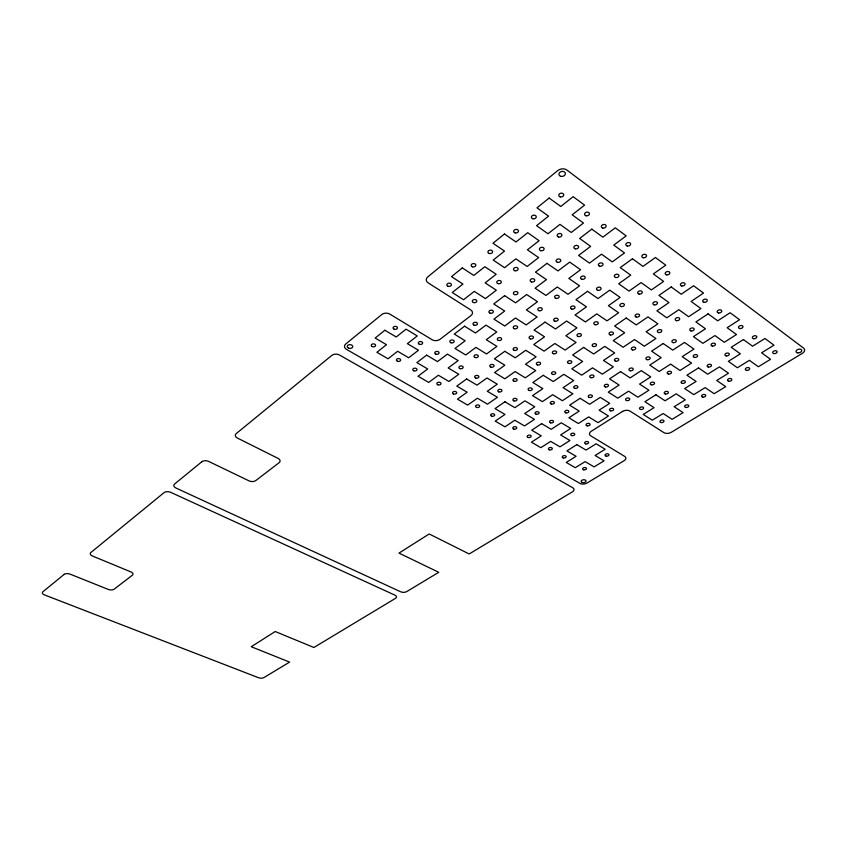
<?xml version="1.0" encoding="UTF-8"?>
<svg xmlns="http://www.w3.org/2000/svg" width="847" height="847" viewBox="0 0 847 847"><rect width="100%" height="100%" fill="white"/><g stroke="black" fill="none" stroke-linecap="round" stroke-linejoin="round"><path stroke-width="1.27" d="M622.672 411.367L591.164 431.335A5.198 3.166 -7.1 0 0 590.793 435.856L624.641 456.364A5.082 3.007 -7.4 0 1 624.133 460.673L586.886 483.097A4.934 2.88 -6 0 1 579.951 483.393L346.497 349.366A5.548 3.78 1.9 0 1 345.703 344.041L381.785 314.523A5.696 3.991 0.2 0 1 389.832 314.11L432.108 339.721A5.601 3.843 -2.1 0 0 439.995 339.329L470.932 315.603A5.738 4.013 -3.8 0 0 470.741 309.938L428.19 282.909A5.897 4.256 -2.3 0 1 427.777 276.895L557.718 170.596A6.543 5.008 -11.9 0 1 566.897 170.056L803.623 348.149A5.876 3.579 -14.7 0 1 802.183 353.464L671.248 432.309A5.273 3.166 -9.3 0 1 663.9 432.626L630.02 411.102A5.326 3.282 -8.4 0 0 622.418 411.526M64.128 574.393L42.879 591.788A4.383 2.181 8.5 0 0 44.616 594.965L258.547 677.727A3.875 1.832 3.1 0 0 263.946 677.558L289.61 662.11L251.231 646.727L275.233 631.523L313.888 647.489L395.454 598.374A4.277 2.245 0.2 0 0 395.03 595.197L170.745 492.351A4.838 2.774 7 0 0 164.074 492.626L90.841 552.54A4.563 2.403 8.1 0 0 92.482 556.024L130.893 571.894A4.447 2.319 7 0 1 132.344 575.229L114.144 589.184A4.383 2.234 7.2 0 1 108.183 589.396L70.185 574.171A4.468 2.276 8.3 0 0 64.128 574.393M201.83 461.753L174.609 484.008A4.881 2.827 6.9 0 0 176.028 488.052L400.673 591.788A4.309 2.287 -0.1 0 0 406.74 591.577L438.757 572.297L398.969 553.112L429.185 533.97L469.185 553.97L572.466 491.779A4.881 2.837 -5.5 0 0 572.741 487.745L339.541 355.031A5.484 3.695 2.4 0 0 331.802 355.412L236.239 433.59A5.114 3.155 5.5 0 0 237.446 438.079L278.112 458.418A4.976 3.017 4.1 0 1 279.108 462.684L255.794 480.567A4.891 2.901 4.7 0 1 249.007 480.852L208.733 461.446A4.976 2.975 6.3 0 0 201.83 461.753M384.877 330.245L375.179 338.048L386.476 344.697L376.894 352.299L388.042 358.779L397.645 351.272L408.688 357.773L418.45 350.245L407.386 343.66L417.275 335.931L406.062 329.165L396.195 336.99L384.877 330.245M462.324 267.917L451.493 276.641L462.949 284.052L452.266 292.533L463.563 299.743L474.267 291.368L485.447 298.599L496.331 290.203L485.14 282.877L496.173 274.248L484.823 266.71L473.801 275.444L462.324 267.917M504.463 234.005L492.986 243.248L504.516 251.093L493.198 260.061L504.558 267.694L515.897 258.833L527.13 266.477L538.65 257.594L527.406 249.833L539.094 240.696L527.681 232.713L516.014 241.977L504.463 234.005M549.163 198.05L536.987 207.843L548.56 216.154L536.564 225.673L547.977 233.751L559.983 224.36L571.259 232.459L583.477 223.036L572.191 214.82L584.589 205.122L573.144 196.663L560.756 206.488L549.163 198.05M426.655 355.137L416.883 362.59L427.693 368.964L418.026 376.227L428.698 382.442L438.386 375.253L448.952 381.468L458.778 374.268L448.201 367.969L458.153 360.578L447.428 354.11L437.486 361.584L426.655 355.137M464.59 326.201L454.278 334.067L465.162 340.78L454.977 348.435L465.712 354.978L475.908 347.397L486.538 353.951L496.903 346.359L486.263 339.721L496.755 331.929L485.966 325.121L475.485 332.998L464.59 326.201M504.643 295.656L493.748 303.967L504.685 311.04L493.928 319.128L504.727 326.021L515.495 318.027L526.167 324.93L537.104 316.926L526.411 309.917L537.496 301.691L526.665 294.502L515.59 302.834L504.643 295.656M546.993 263.353L535.463 272.141L546.453 279.616L535.082 288.171L545.923 295.444L557.294 286.995L568.009 294.29L579.57 285.831L568.845 278.43L580.576 269.727L569.703 262.125L557.993 270.934L546.993 263.353M591.841 229.135L579.623 238.452L590.645 246.371L578.607 255.423L589.48 263.11L601.529 254.174L612.265 261.882L624.504 252.925L613.757 245.101L626.177 235.879L615.293 227.832L602.873 237.171L591.841 229.135M466.644 378.958L456.798 386.094L467.152 392.193L457.433 399.149L467.66 405.099L477.401 398.217L487.523 404.178L497.411 397.285L487.269 391.24L497.274 384.178L487.004 377.984L477.009 385.131L466.644 378.958M504.801 351.293L494.426 358.81L504.833 365.226L494.595 372.553L504.876 378.81L515.124 371.568L525.299 377.836L535.706 370.584L525.521 364.231L536.066 356.778L525.754 350.266L515.22 357.794L504.801 351.293M545.034 322.125L534.086 330.055L544.547 336.82L533.748 344.538L544.07 351.124L554.87 343.501L565.076 350.097L576.045 342.453L565.838 335.751L576.955 327.905L566.611 321.024L555.494 328.975L545.034 322.125M587.522 291.315L575.96 299.7L586.452 306.836L575.049 314.989L585.404 321.934L596.807 313.877L607.034 320.844L618.617 312.765L608.379 305.703L620.131 297.413L609.755 290.15L598.014 298.557L587.522 291.315M632.465 258.737L620.237 267.599L630.74 275.148L618.681 283.766L629.056 291.103L641.105 282.591L651.354 289.939L663.593 281.405L653.344 273.941L665.774 265.164L655.398 257.499L642.979 266.392L632.465 258.737M504.939 401.774L495.04 408.603L504.971 414.448L495.199 421.118L505.013 426.824L514.796 420.228L524.505 425.946L534.436 419.339L524.706 413.548L534.764 406.782L524.918 400.843L514.881 407.693L504.939 401.774M543.266 375.295L532.848 382.495L542.821 388.635L532.541 395.644L542.387 401.647L552.678 394.713L562.419 400.716L572.858 393.77L563.107 387.682L573.684 380.557L563.806 374.321L553.239 381.531L543.266 375.295M583.636 347.418L572.657 354.999L582.651 361.468L571.831 368.847L581.709 375.157L592.54 367.852L602.312 374.173L613.292 366.857L603.519 360.451L614.668 352.945L604.769 346.381L593.641 353.972L583.636 347.418M626.208 318.006L614.626 326.01L624.652 332.818L613.228 340.61L623.127 347.249L634.541 339.552L644.323 346.211L655.906 338.504L646.134 331.749L657.886 323.829L647.987 316.905L636.235 324.92L626.208 318.006M671.195 286.942L658.945 295.391L668.971 302.591L656.912 310.817L666.811 317.816L678.871 309.695L688.653 316.714L700.882 308.573L691.11 301.447L703.529 293.083L693.629 285.767L681.21 294.237L671.195 286.942M541.657 423.648L531.725 430.191L541.244 435.803L531.44 442.198L540.852 447.671L550.677 441.351L559.994 446.835L569.946 440.504L560.619 434.945L570.698 428.455L561.265 422.759L551.185 429.323L541.657 423.648M580.1 398.291L569.66 405.173L579.21 411.07L568.909 417.783L578.353 423.532L588.665 416.893L598.003 422.653L608.464 415.993L599.115 410.16L609.713 403.331L600.248 397.359L589.66 404.252L580.1 398.291M620.555 371.611L609.565 378.863L619.136 385.057L608.284 392.119L617.749 398.164L628.601 391.176L637.95 397.222L648.95 390.223L639.591 384.093L650.74 376.915L641.274 370.626L630.126 377.889L620.555 371.611M663.169 343.511L651.587 351.145L661.168 357.667L649.744 365.11L659.21 371.462L670.633 364.104L679.993 370.478L691.576 363.098L682.216 356.651L693.968 349.08L684.503 342.463L672.751 350.118L663.169 343.511M708.134 313.856L695.906 321.924L705.477 328.795L693.428 336.64L702.883 343.331L714.932 335.581L724.28 342.283L736.488 334.512L727.149 327.715L739.558 319.721L730.103 312.744L717.705 320.822L708.134 313.856M576.881 444.633L566.918 450.911L576.076 456.3L566.23 462.441L575.282 467.703L585.129 461.626L594.086 466.898L604.059 460.821L595.092 455.485L605.192 449.259L596.129 443.796L586.039 450.085L576.881 444.633M655.906 394.776L644.906 401.722L654.075 407.651L643.222 414.416L652.296 420.207L663.148 413.516L672.116 419.318L683.116 412.616L674.148 406.74L685.297 399.858L676.224 393.834L665.075 400.79L655.906 394.776M698.521 367.894L686.938 375.2L696.107 381.436L684.683 388.561L693.757 394.649L705.17 387.608L714.127 393.707L725.699 386.656L716.742 380.472L728.473 373.231L719.421 366.899L707.679 374.215L698.521 367.894M743.422 339.562L731.215 347.27L740.363 353.834L728.335 361.341L737.388 367.746L749.415 360.324L758.351 366.74L770.537 359.308L761.601 352.807L773.978 345.184L764.947 338.504L752.57 346.222L743.422 339.562M797.736 352.86A2.933 1.789 -14.7 0 0 801.749 350.34A2.933 1.789 -14.7 0 0 797.196 349.8A2.933 1.789 -14.7 0 0 797.736 352.86M348.498 348.075A2.774 1.885 1.9 0 0 352.765 346.645A2.774 1.885 1.9 0 0 348.72 344.814A2.774 1.885 1.9 0 0 348.498 348.075M582.397 482.546A2.467 1.44 -6 0 0 586.039 480.99A2.467 1.44 -6 0 0 582.302 480.048A2.467 1.44 -6 0 0 582.397 482.546M560.841 176.335A3.272 2.499 -11.9 0 0 565.373 173.37A3.272 2.499 -11.9 0 0 560.238 172.036A3.272 2.499 -11.9 0 0 560.841 176.335M774.031 353.612A2.276 1.398 -14.1 0 0 777.123 351.653A2.276 1.398 -14.1 0 0 773.565 351.23A2.276 1.398 -14.1 0 0 774.031 353.612M753.735 338.705A2.297 1.44 -14 0 0 756.816 336.693A2.297 1.44 -14 0 0 753.205 336.259A2.297 1.44 -14 0 0 753.735 338.705M726.165 355.888A2.245 1.408 -12.8 0 0 729.32 354.067A2.245 1.408 -12.8 0 0 725.868 353.464A2.245 1.408 -12.8 0 0 726.165 355.888M746.652 370.361A2.223 1.366 -13 0 0 749.648 368.456A2.223 1.366 -13 0 0 746.133 368.053A2.223 1.366 -13 0 0 746.652 370.361M739.886 328.541A2.308 1.472 -13.9 0 0 742.978 326.497A2.308 1.472 -13.9 0 0 739.325 326.053A2.308 1.472 -13.9 0 0 739.886 328.541M718.648 312.956A2.329 1.514 -13.8 0 0 721.739 310.849A2.329 1.514 -13.8 0 0 718.034 310.394A2.329 1.514 -13.8 0 0 718.648 312.956M691.025 330.944A2.276 1.482 -12.4 0 0 694.191 329.028A2.276 1.482 -12.4 0 0 690.644 328.414A2.276 1.482 -12.4 0 0 691.025 330.944M712.295 346.042A2.255 1.44 -12.7 0 0 715.461 344.189A2.255 1.44 -12.7 0 0 711.967 343.575A2.255 1.44 -12.7 0 0 712.295 346.042M704.005 302.294A2.35 1.556 -13.7 0 0 707.277 300.283A2.35 1.556 -13.7 0 0 703.635 299.626A2.35 1.556 -13.7 0 0 704.005 302.294M681.761 285.968A2.372 1.599 -13.5 0 0 685.032 283.893A2.372 1.599 -13.5 0 0 681.327 283.226A2.372 1.599 -13.5 0 0 681.761 285.968M654.265 304.846A2.319 1.556 -11.9 0 0 657.441 302.845A2.319 1.556 -11.9 0 0 653.789 302.199A2.319 1.556 -11.9 0 0 654.265 304.846M676.531 320.653A2.297 1.514 -12.3 0 0 679.696 318.705A2.297 1.514 -12.3 0 0 676.097 318.07A2.297 1.514 -12.3 0 0 676.531 320.653M666.578 274.83A2.393 1.641 -13.3 0 0 669.85 272.713A2.393 1.641 -13.3 0 0 666.102 272.025A2.393 1.641 -13.3 0 0 666.578 274.83M643.254 257.71A2.414 1.694 -12.9 0 0 646.536 255.529A2.414 1.694 -12.9 0 0 642.725 254.831A2.414 1.694 -12.9 0 0 643.254 257.71M615.621 277.488A2.361 1.641 -11.3 0 0 618.966 275.529A2.361 1.641 -11.3 0 0 615.314 274.65A2.361 1.641 -11.3 0 0 615.621 277.488M639.083 294.068A2.34 1.588 -11.7 0 0 642.259 292.024A2.34 1.588 -11.7 0 0 638.564 291.368A2.34 1.588 -11.7 0 0 639.083 294.068M627.331 246.022A2.435 1.726 -12.7 0 0 630.613 243.798A2.435 1.726 -12.7 0 0 626.748 243.089A2.435 1.726 -12.7 0 0 627.331 246.022M602.852 228.055A2.456 1.789 -12.2 0 0 606.134 225.768A2.456 1.789 -12.2 0 0 602.206 225.037A2.456 1.789 -12.2 0 0 602.852 228.055M575.251 248.827A2.403 1.736 -10.3 0 0 578.607 246.773A2.403 1.736 -10.3 0 0 574.838 245.852A2.403 1.736 -10.3 0 0 575.251 248.827M599.708 266.191A2.382 1.683 -10.9 0 0 603.053 264.2A2.382 1.683 -10.9 0 0 599.358 263.301A2.382 1.683 -10.9 0 0 599.708 266.191M585.965 215.752A2.477 1.832 -11.8 0 0 589.438 213.582A2.477 1.832 -11.8 0 0 585.573 212.608A2.477 1.832 -11.8 0 0 585.965 215.752M560.238 196.875A2.509 1.885 -11.1 0 0 563.721 194.641A2.509 1.885 -11.1 0 0 559.782 193.635A2.509 1.885 -11.1 0 0 560.238 196.875M532.721 218.706A2.446 1.832 -9 0 0 536.257 216.726A2.446 1.832 -9 0 0 532.498 215.54A2.446 1.832 -9 0 0 532.721 218.706M558.554 236.98A2.425 1.768 -9.8 0 0 561.91 234.884A2.425 1.768 -9.8 0 0 558.099 233.941A2.425 1.768 -9.8 0 0 558.554 236.98M694.487 357.423A2.223 1.408 -11.8 0 0 697.589 355.602A2.223 1.408 -11.8 0 0 694.117 355.009A2.223 1.408 -11.8 0 0 694.487 357.423M673.217 342.633A2.245 1.45 -11.6 0 0 676.308 340.759A2.245 1.45 -11.6 0 0 672.783 340.155A2.245 1.45 -11.6 0 0 673.217 342.633M647.044 359.679A2.202 1.419 -10.3 0 0 650.21 357.995A2.202 1.419 -10.3 0 0 646.843 357.233A2.202 1.419 -10.3 0 0 647.044 359.679M668.474 374.035A2.181 1.376 -10.6 0 0 671.48 372.267A2.181 1.376 -10.6 0 0 668.05 371.695A2.181 1.376 -10.6 0 0 668.474 374.035M651.438 384.803A2.149 1.355 -9.9 0 0 654.53 383.193A2.149 1.355 -9.9 0 0 651.248 382.463A2.149 1.355 -9.9 0 0 651.438 384.803M630.157 370.764A2.17 1.387 -9.5 0 0 633.249 369.112A2.17 1.387 -9.5 0 0 629.903 368.36A2.17 1.387 -9.5 0 0 630.157 370.764M605.467 386.963A2.128 1.355 -8.3 0 0 608.474 385.364A2.128 1.355 -8.3 0 0 605.171 384.633A2.128 1.355 -8.3 0 0 605.467 386.963M626.738 400.578A2.107 1.313 -8.7 0 0 629.745 399.022A2.107 1.313 -8.7 0 0 626.494 398.312A2.107 1.313 -8.7 0 0 626.738 400.578M685.858 407.449A2.118 1.292 -10.4 0 0 688.791 405.787A2.118 1.292 -10.4 0 0 685.488 405.247A2.118 1.292 -10.4 0 0 685.858 407.449M665.329 393.971A2.139 1.323 -10.1 0 0 668.421 392.383A2.139 1.323 -10.1 0 0 665.17 391.674A2.139 1.323 -10.1 0 0 665.329 393.971M640.628 409.472A2.096 1.292 -9 0 0 643.625 407.947A2.096 1.292 -9 0 0 640.417 407.248A2.096 1.292 -9 0 0 640.628 409.472M661.02 422.537A2.075 1.26 -9.3 0 0 664.027 421.044A2.075 1.26 -9.3 0 0 660.861 420.366A2.075 1.26 -9.3 0 0 661.02 422.537M728.738 381.214A2.192 1.345 -12.2 0 0 731.819 379.467A2.192 1.345 -12.2 0 0 728.441 378.905A2.192 1.345 -12.2 0 0 728.738 381.214M708.367 367.058A2.213 1.387 -12 0 0 711.459 365.269A2.213 1.387 -12 0 0 708.028 364.686A2.213 1.387 -12 0 0 708.367 367.058M682.364 383.384A2.16 1.345 -10.8 0 0 685.361 381.648A2.16 1.345 -10.8 0 0 681.973 381.086A2.16 1.345 -10.8 0 0 682.364 383.384M702.745 397.116A2.149 1.313 -11.1 0 0 705.742 395.422A2.149 1.313 -11.1 0 0 702.407 394.871A2.149 1.313 -11.1 0 0 702.745 397.116M615.653 361.193A2.181 1.419 -9.2 0 0 618.755 359.509A2.181 1.419 -9.2 0 0 615.367 358.757A2.181 1.419 -9.2 0 0 615.653 361.193M593.408 346.529A2.202 1.461 -8.7 0 0 596.521 344.793A2.202 1.461 -8.7 0 0 593.08 344.02A2.202 1.461 -8.7 0 0 593.408 346.529M568.623 363.427A2.16 1.419 -7.4 0 0 571.789 361.891A2.16 1.419 -7.4 0 0 568.506 360.96A2.16 1.419 -7.4 0 0 568.623 363.427M590.973 377.677A2.139 1.376 -8 0 0 593.991 376.057A2.139 1.376 -8 0 0 590.645 375.316A2.139 1.376 -8 0 0 590.973 377.677M658.701 332.553A2.266 1.482 -11.3 0 0 661.803 330.648A2.266 1.482 -11.3 0 0 658.246 330.023A2.266 1.482 -11.3 0 0 658.701 332.553M636.298 317.064A2.287 1.535 -11 0 0 639.57 315.243A2.287 1.535 -11 0 0 636.055 314.417A2.287 1.535 -11 0 0 636.298 317.064M610.285 334.925A2.234 1.493 -9.6 0 0 613.461 333.167A2.234 1.493 -9.6 0 0 609.988 332.363A2.234 1.493 -9.6 0 0 610.285 334.925M632.54 349.906A2.213 1.44 -10 0 0 635.705 348.191A2.213 1.44 -10 0 0 632.296 347.418A2.213 1.44 -10 0 0 632.54 349.906M621.116 306.519A2.297 1.567 -10.7 0 0 624.387 304.655A2.297 1.567 -10.7 0 0 620.84 303.819A2.297 1.567 -10.7 0 0 621.116 306.519M597.813 290.32A2.329 1.609 -10.2 0 0 601.095 288.414A2.329 1.609 -10.2 0 0 597.474 287.546A2.329 1.609 -10.2 0 0 597.813 290.32M571.841 309.049A2.276 1.567 -8.6 0 0 575.018 307.196A2.276 1.567 -8.6 0 0 571.45 306.36A2.276 1.567 -8.6 0 0 571.841 309.049M595.123 324.719A2.255 1.514 -9.2 0 0 598.289 322.919A2.255 1.514 -9.2 0 0 594.785 322.104A2.255 1.514 -9.2 0 0 595.123 324.719M581.91 279.277A2.34 1.641 -9.8 0 0 585.192 277.329A2.34 1.641 -9.8 0 0 581.529 276.45A2.34 1.641 -9.8 0 0 581.91 279.277M557.485 262.305A2.372 1.694 -9.1 0 0 560.767 260.294A2.372 1.694 -9.1 0 0 557.04 259.394A2.372 1.694 -9.1 0 0 557.485 262.305M531.429 281.903A2.319 1.652 -7.4 0 0 534.785 280.124A2.319 1.652 -7.4 0 0 531.217 279.055A2.319 1.652 -7.4 0 0 531.429 281.903M555.812 298.313A2.297 1.599 -8.2 0 0 559.158 296.588A2.297 1.599 -8.2 0 0 555.664 295.55A2.297 1.599 -8.2 0 0 555.812 298.313M540.651 250.67A2.382 1.736 -8.6 0 0 544.113 248.796A2.382 1.736 -8.6 0 0 540.45 247.673A2.382 1.736 -8.6 0 0 540.651 250.67M515.018 232.861A2.414 1.789 -7.6 0 0 518.48 230.924A2.414 1.789 -7.6 0 0 514.743 229.77A2.414 1.789 -7.6 0 0 515.018 232.861M489.079 253.433A2.361 1.736 -5.8 0 0 492.605 251.739A2.361 1.736 -5.8 0 0 489.047 250.426A2.361 1.736 -5.8 0 0 489.079 253.433M514.796 270.701A2.34 1.683 -6.8 0 0 518.152 268.88A2.34 1.683 -6.8 0 0 514.531 267.79A2.34 1.683 -6.8 0 0 514.796 270.701M497.898 283.618A2.308 1.652 -5.8 0 0 501.339 282.009A2.308 1.652 -5.8 0 0 497.877 280.759A2.308 1.652 -5.8 0 0 497.898 283.618M472.382 266.794A2.34 1.694 -4.7 0 0 475.834 265.132A2.34 1.694 -4.7 0 0 472.298 263.851A2.34 1.694 -4.7 0 0 472.382 266.794M448.042 286.265A2.287 1.641 -3.2 0 0 451.398 284.666A2.287 1.641 -3.2 0 0 447.904 283.417A2.287 1.641 -3.2 0 0 448.042 286.265M473.462 302.548A2.266 1.599 -4.3 0 0 476.819 300.981A2.266 1.599 -4.3 0 0 473.388 299.774A2.266 1.599 -4.3 0 0 473.462 302.548M538.999 310.69A2.266 1.567 -7.2 0 0 542.271 308.996A2.266 1.567 -7.2 0 0 538.798 307.98A2.266 1.567 -7.2 0 0 538.999 310.69M514.648 294.629A2.287 1.62 -6.4 0 0 517.941 292.882A2.287 1.62 -6.4 0 0 514.394 291.844A2.287 1.62 -6.4 0 0 514.648 294.629M490.021 313.146A2.245 1.567 -4.9 0 0 493.367 311.622A2.245 1.567 -4.9 0 0 489.99 310.436A2.245 1.567 -4.9 0 0 490.021 313.146M514.447 328.742A2.223 1.525 -5.8 0 0 517.633 327.101A2.223 1.525 -5.8 0 0 514.203 326.116A2.223 1.525 -5.8 0 0 514.447 328.742M578.257 336.524A2.223 1.493 -8.3 0 0 581.37 334.766A2.223 1.493 -8.3 0 0 577.876 333.972A2.223 1.493 -8.3 0 0 578.257 336.524M554.859 321.151A2.245 1.535 -7.7 0 0 558.131 319.488A2.245 1.535 -7.7 0 0 554.7 318.493A2.245 1.535 -7.7 0 0 554.859 321.151M530.275 338.874A2.202 1.493 -6.3 0 0 533.451 337.265A2.202 1.493 -6.3 0 0 530.063 336.301A2.202 1.493 -6.3 0 0 530.275 338.874M553.483 353.728A2.181 1.45 -7 0 0 556.659 352.172A2.181 1.45 -7 0 0 553.335 351.23A2.181 1.45 -7 0 0 553.483 353.728M610.687 410.837A2.075 1.292 -8 0 0 613.641 409.313A2.075 1.292 -8 0 0 610.412 408.614A2.075 1.292 -8 0 0 610.687 410.837M589.29 397.455A2.096 1.334 -7.6 0 0 592.392 396.015A2.096 1.334 -7.6 0 0 589.216 395.147A2.096 1.334 -7.6 0 0 589.29 397.455M565.828 412.838A2.065 1.292 -6.5 0 0 568.845 411.441A2.065 1.292 -6.5 0 0 565.711 410.604A2.065 1.292 -6.5 0 0 565.828 412.838M587.066 425.808A2.043 1.26 -7 0 0 590.084 424.442A2.043 1.26 -7 0 0 587.003 423.627A2.043 1.26 -7 0 0 587.066 425.808M574.806 388.36A2.118 1.355 -7.2 0 0 577.908 386.888A2.118 1.355 -7.2 0 0 574.7 386.01A2.118 1.355 -7.2 0 0 574.806 388.36M552.615 374.416A2.139 1.398 -6.6 0 0 555.727 372.913A2.139 1.398 -6.6 0 0 552.466 372.013A2.139 1.398 -6.6 0 0 552.615 374.416M529.216 390.499A2.096 1.355 -5.5 0 0 532.255 389.038A2.096 1.355 -5.5 0 0 529.015 388.159A2.096 1.355 -5.5 0 0 529.216 390.499M551.376 404.019A2.075 1.313 -6.1 0 0 554.393 402.59A2.075 1.313 -6.1 0 0 551.217 401.732A2.075 1.313 -6.1 0 0 551.376 404.019M537.496 364.93A2.149 1.419 -6.2 0 0 540.619 363.395A2.149 1.419 -6.2 0 0 537.305 362.474A2.149 1.419 -6.2 0 0 537.496 364.93M514.182 350.33A2.181 1.461 -5.5 0 0 517.453 348.9A2.181 1.461 -5.5 0 0 514.203 347.789A2.181 1.461 -5.5 0 0 514.182 350.33M490.879 367.132A2.139 1.419 -4.3 0 0 494.066 365.745A2.139 1.419 -4.3 0 0 490.847 364.665A2.139 1.419 -4.3 0 0 490.879 367.132M514.002 381.245A2.118 1.376 -5 0 0 517.178 379.901A2.118 1.376 -5 0 0 514.023 378.853A2.118 1.376 -5 0 0 514.002 381.245M498.385 340.409A2.192 1.493 -4.9 0 0 501.657 338.959A2.192 1.493 -4.9 0 0 498.375 337.826A2.192 1.493 -4.9 0 0 498.385 340.409M474.151 325.184A2.213 1.535 -4 0 0 477.433 323.692A2.213 1.535 -4 0 0 474.076 322.527A2.213 1.535 -4 0 0 474.151 325.184M450.975 342.77A2.181 1.482 -2.8 0 0 454.172 341.32A2.181 1.482 -2.8 0 0 450.848 340.198A2.181 1.482 -2.8 0 0 450.975 342.77M475.125 357.519A2.149 1.45 -3.7 0 0 478.322 356.111A2.149 1.45 -3.7 0 0 475.061 355.009A2.149 1.45 -3.7 0 0 475.125 357.519M419.36 344.284A2.17 1.482 -1.4 0 0 422.653 343.003A2.17 1.482 -1.4 0 0 419.434 341.712A2.17 1.482 -1.4 0 0 419.36 344.284M394.173 329.187A2.202 1.525 -0.2 0 0 397.476 327.863A2.202 1.525 -0.2 0 0 394.183 326.55A2.202 1.525 -0.2 0 0 394.173 329.187M372.235 346.571A2.16 1.482 0.8 0 0 375.592 345.449A2.16 1.482 0.8 0 0 372.468 344.02A2.16 1.482 0.8 0 0 372.235 346.571M397.455 361.256A2.139 1.44 -0.3 0 0 400.663 360.017A2.139 1.44 -0.3 0 0 397.476 358.768A2.139 1.44 -0.3 0 0 397.455 361.256M460.027 368.625A2.128 1.419 -3 0 0 463.161 367.249A2.128 1.419 -3 0 0 459.921 366.169A2.128 1.419 -3 0 0 460.027 368.625M435.792 354.131A2.149 1.461 -2 0 0 439.074 352.871A2.149 1.461 -2 0 0 435.898 351.6A2.149 1.461 -2 0 0 435.792 354.131M413.812 370.795A2.118 1.408 -1 0 0 417.02 369.578A2.118 1.408 -1 0 0 413.865 368.35A2.118 1.408 -1 0 0 413.812 370.795M437.825 384.803A2.096 1.376 -1.9 0 0 441.022 383.617A2.096 1.376 -1.9 0 0 437.941 382.421A2.096 1.376 -1.9 0 0 437.825 384.803M498.83 391.875A2.086 1.355 -4.3 0 0 501.953 390.552A2.086 1.355 -4.3 0 0 498.819 389.525A2.086 1.355 -4.3 0 0 498.83 391.875M475.749 378.048A2.118 1.387 -3.6 0 0 478.883 376.693A2.118 1.387 -3.6 0 0 475.686 375.634A2.118 1.387 -3.6 0 0 475.749 378.048M453.494 393.95A2.075 1.355 -2.5 0 0 456.681 392.775A2.075 1.355 -2.5 0 0 453.643 391.6A2.075 1.355 -2.5 0 0 453.494 393.95M476.639 407.418A2.054 1.313 -3.3 0 0 479.688 406.137A2.054 1.313 -3.3 0 0 476.575 405.131A2.054 1.313 -3.3 0 0 476.639 407.418M536.14 414.194A2.054 1.292 -5.4 0 0 539.115 412.796A2.054 1.292 -5.4 0 0 535.95 411.96A2.054 1.292 -5.4 0 0 536.14 414.194M513.885 400.896A2.075 1.334 -4.8 0 0 517.009 399.604A2.075 1.334 -4.8 0 0 513.907 398.588A2.075 1.334 -4.8 0 0 513.885 400.896M491.662 416.173A2.043 1.292 -3.8 0 0 494.701 414.914A2.043 1.292 -3.8 0 0 491.631 413.939A2.043 1.292 -3.8 0 0 491.662 416.173M513.727 429.048A2.022 1.26 -4.5 0 0 516.755 427.82A2.022 1.26 -4.5 0 0 513.748 426.867A2.022 1.26 -4.5 0 0 513.727 429.048M571.799 435.57A2.022 1.239 -6.3 0 0 574.764 434.225A2.022 1.239 -6.3 0 0 571.693 433.42A2.022 1.239 -6.3 0 0 571.799 435.57M550.582 422.844A2.033 1.27 -5.8 0 0 553.546 421.478A2.033 1.27 -5.8 0 0 550.423 420.652A2.033 1.27 -5.8 0 0 550.582 422.844M528.136 437.454A2.001 1.239 -4.9 0 0 531.164 436.247A2.001 1.239 -4.9 0 0 528.189 435.305A2.001 1.239 -4.9 0 0 528.136 437.454M549.449 449.842A1.98 1.207 -5.4 0 0 552.329 448.55A1.98 1.207 -5.4 0 0 549.29 447.767A1.98 1.207 -5.4 0 0 549.449 449.842M606.029 456.078A1.99 1.186 -7.1 0 0 608.982 454.797A1.99 1.186 -7.1 0 0 605.997 454.024A1.99 1.186 -7.1 0 0 606.029 456.078M585.658 443.87A2.001 1.218 -6.7 0 0 588.612 442.558A2.001 1.218 -6.7 0 0 585.584 441.763A2.001 1.218 -6.7 0 0 585.658 443.87M563.287 457.92A1.969 1.186 -5.8 0 0 566.167 456.639A1.969 1.186 -5.8 0 0 563.16 455.866A1.969 1.186 -5.8 0 0 563.287 457.92M583.636 469.789A1.948 1.154 -6.2 0 0 586.505 468.539A1.948 1.154 -6.2 0 0 583.551 467.788A1.948 1.154 -6.2 0 0 583.636 469.789"/></g></svg>
